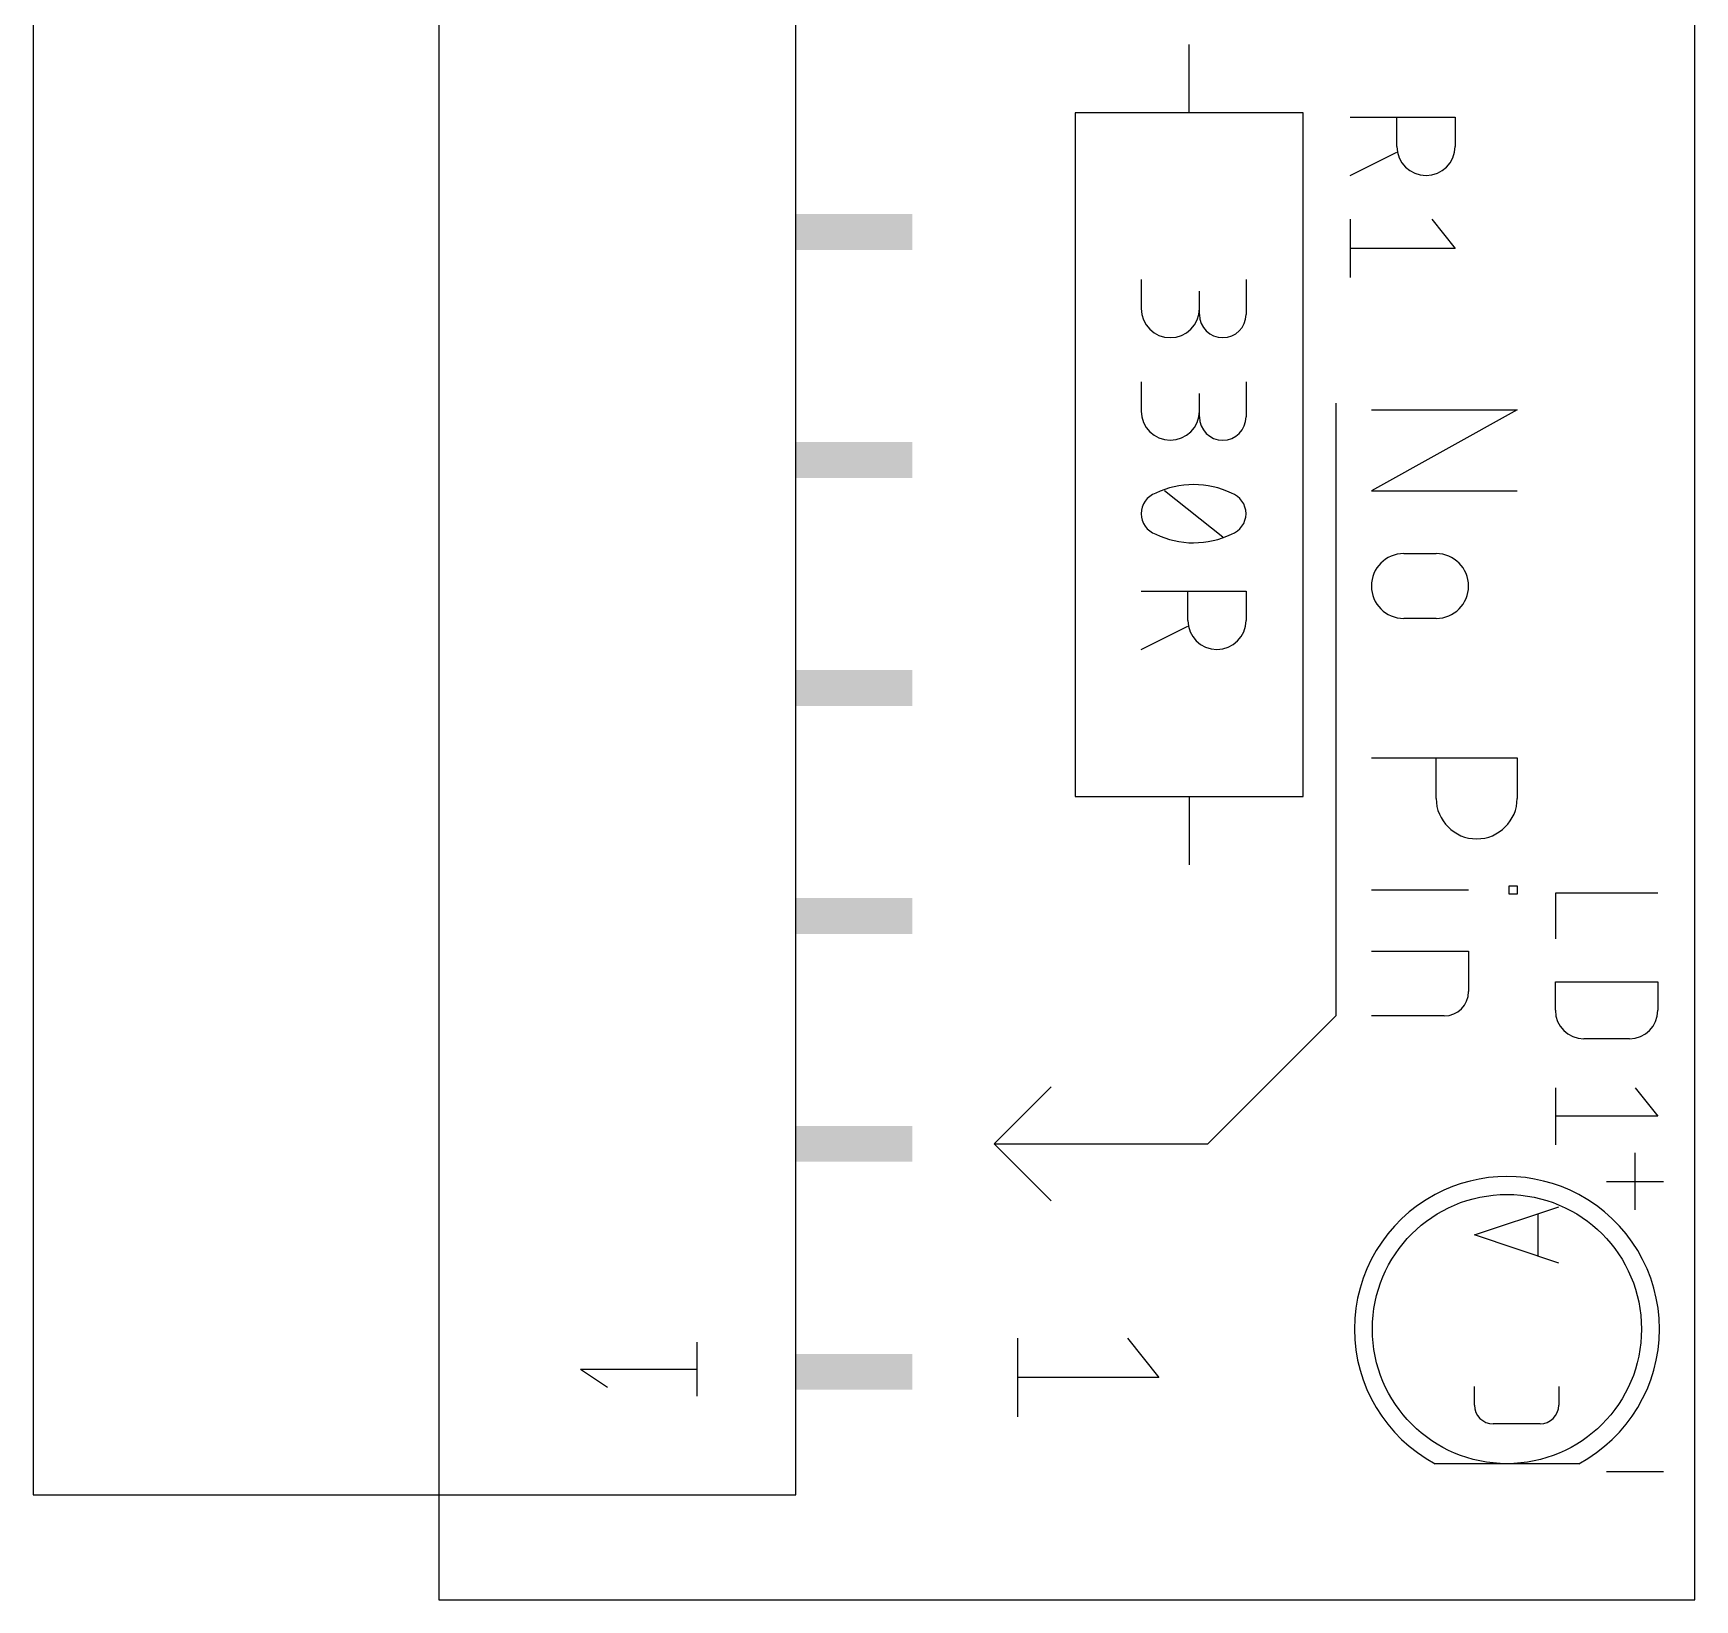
# Model space of a CAD drawing. Extents: x -4.5 to 27.6, y 0 to 62.7.
# Drawn here: x -4.52 to 14, y 0 to 17.46 of the extents above; entities that cross this region are included whole.
import ezdxf

# ---------------------------------------------------------------- set-up
doc = ezdxf.new("R2010")
doc.units = 0
for name, color, linetype in [('20', 30, 'CONTINUOUS'), ('21', 253, 'CONTINUOUS'), ('25', 253, 'CONTINUOUS'), ('51', 253, 'CONTINUOUS')]:
    doc.layers.add(name, color=color, linetype=linetype)

# ---------------------------------------------------------------- blocks, each defined once
blk = doc.blocks.new('RECT')
blk.add_solid([(-0.5, -0.5), (0.5, -0.5), (-0.5, 0.5), (0.5, 0.5)])

msp = doc.modelspace()

# ---------------------------------------------------------------- linework, layer by layer
at = {"layer": '20'}
for p, q in [((0, 53), (0, 0)), ((14, 0), (14, 53)), ((0, 0), (14, 0))]:
    msp.add_line(p, q, dxfattribs=at)
at = {"layer": '21'}
for p, q in [((-4.52, 52.17), (-4.52, 1.17)), ((3.98, 1.17), (3.98, 52.17)), ((8.3637, 16.57), (8.3637, 17.332)), ((7.0938, 16.57), (7.0938, 8.95)), ((9.6338, 16.57), (7.0938, 16.57)), ((9.6338, 8.95), (9.6338, 16.57)), ((7.8296, 14.713), (7.8296, 14.3884)), ((8.998, 14.713), (8.998, 14.3235)), ((8.4787, 14.3235), (8.4787, 14.5831)), ((7.8296, 13.57), (7.8296, 13.2454)), ((8.998, 13.57), (8.998, 13.1805)), ((8.4787, 13.1805), (8.4787, 13.4401)), ((10.0013, 6.5088), (10.0013, 13.335)), ((10.3949, 13.2588), (12.0206, 13.2588)), ((12.0206, 13.2588), (10.3949, 12.3557)), ((8.0892, 12.362), (8.7383, 11.8428)), ((10.3949, 12.3557), (12.0206, 12.3557)), ((10.7562, 11.6575), (11.1174, 11.6575)), ((7.8296, 11.2385), (8.998, 11.2385)), ((8.3488, 10.9139), (8.3488, 11.2385)), ((8.998, 11.2385), (8.998, 10.9139)), ((11.1174, 10.935), (10.7562, 10.935)), ((7.8296, 10.5894), (8.3488, 10.849)), ((10.3949, 9.382), (12.0206, 9.382)), ((11.1174, 8.9304), (11.1174, 9.382)), ((12.0206, 9.382), (12.0206, 8.9304)), ((7.0938, 8.95), (9.6338, 8.95)), ((8.3637, 8.95), (8.3637, 8.188)), ((10.3949, 7.9095), (11.4787, 7.9095)), ((11.9302, 7.9546), (12.0206, 7.9546)), ((11.9302, 7.8643), (11.9302, 7.9546)), ((12.0206, 7.8643), (11.9302, 7.8643)), ((12.0206, 7.9546), (12.0206, 7.8643)), ((10.3949, 7.2286), (11.4787, 7.2286)), ((11.4787, 7.2286), (11.4787, 6.7771)), ((8.5725, 5.08), (10.0013, 6.5088)), ((11.2078, 6.5061), (10.3949, 6.5061)), ((6.8262, 5.715), (6.1913, 5.08)), ((6.1913, 5.08), (8.5725, 5.08)), ((6.1913, 5.08), (6.8262, 4.445)), ((13.335, 4.345), (13.335, 4.98)), ((13.0175, 4.6625), (13.6525, 4.6625)), ((2.88, 2.27), (2.88, 2.87)), ((6.4516, 2.9146), (6.4516, 2.0398)), ((7.6764, 2.9146), (8.0264, 2.4772)), ((1.58, 2.57), (2.88, 2.57)), ((1.58, 2.57), (1.88, 2.37)), ((8.0264, 2.4772), (6.4516, 2.4772)), ((13.0175, 1.4287), (13.6525, 1.4287)), ((-4.52, 1.17), (3.98, 1.17))]:
    msp.add_line(p, q, dxfattribs=at)
for centre, radius, start, end in [((8.1541, 14.3884), 0.3246, 180, 0), ((8.7383, 14.3235), 0.2596, 180, 0), ((8.1541, 13.2454), 0.3246, 180, 0), ((8.7383, 13.1805), 0.2596, 180, 0), ((8.4138, 11.4641), 0.9629, 90, 115.9888), ((8.4138, 11.4641), 0.9629, 64.0109, 90.0001), ((8.0697, 12.1024), 0.2402, 108.9254, 179.9998), ((8.7578, 12.1024), 0.2402, 360, 71.0751), ((8.0697, 12.1024), 0.2402, 180, 251.0733), ((8.7578, 12.1024), 0.2402, 288.9259, 359.9998), ((8.4138, 12.7407), 0.9629, 244.0112, 270), ((8.4138, 12.7407), 0.9628, 269.9999, 295.9891), ((10.7562, 11.2962), 0.3612, 90, 270), ((11.1174, 11.2962), 0.3612, 270, 90), ((8.6734, 10.9139), 0.3246, 180, 0), ((11.569, 8.9304), 0.4516, 180, 0), ((11.2077, 6.7771), 0.2709, 270.0013, 360), ((11.9063, 3.0163), 1.7, 118.0725, 241.9275), ((11.9063, 3.0163), 1.7, 118.0725, 241.9275), ((11.9063, 3.0163), 1.7, 298.0725, 61.9275), ((11.9063, 3.0163), 1.7, 298.0725, 61.9275)]:
    msp.add_arc(centre, radius, start, end, dxfattribs=at)
at = {"layer": '25'}
for p, q in [((10.1608, 16.5192), (11.3292, 16.5192)), ((10.6801, 16.1946), (10.6801, 16.5192)), ((11.3292, 16.5192), (11.3292, 16.1946)), ((10.1608, 15.8701), (10.6801, 16.1297)), ((10.1608, 15.3836), (10.1608, 14.7345)), ((11.0696, 15.3836), (11.3292, 15.059)), ((11.3292, 15.059), (10.1608, 15.059)), ((13.589, 7.874), (12.446, 7.874)), ((12.446, 7.874), (12.446, 7.366)), ((12.446, 6.8859), (13.589, 6.8859)), ((12.446, 6.5684), (12.446, 6.8859)), ((13.589, 6.8859), (13.589, 6.5684)), ((13.2715, 6.2509), (12.7635, 6.2509)), ((12.446, 5.7048), (12.446, 5.0698)), ((13.335, 5.7048), (13.589, 5.3873)), ((13.589, 5.3873), (12.446, 5.3873))]:
    msp.add_line(p, q, dxfattribs=at)
for centre, radius, start, end in [((11.0046, 16.1946), 0.3246, 180, 0), ((12.7635, 6.5684), 0.3175, 180, 270), ((13.2715, 6.5684), 0.3175, 270, 0)]:
    msp.add_arc(centre, radius, start, end, dxfattribs=at)
at = {"layer": '51'}
for p, q in [((11.5443, 4.0649), (12.4842, 4.3782)), ((12.2492, 4.2998), (12.2492, 3.8299)), ((12.4842, 3.7516), (11.5443, 4.0649)), ((11.5443, 2.1693), (11.5443, 2.3782)), ((12.4842, 2.3782), (12.4842, 2.1693)), ((12.2753, 1.9605), (11.7532, 1.9605)), ((12.7063, 1.5163), (11.1063, 1.5163))]:
    msp.add_line(p, q, dxfattribs=at)
msp.add_circle((11.9063, 3.0163), 1.5, dxfattribs=at)
for centre, radius, start, end in [((11.9063, 3.0163), 1.7, 61.9275, 118.0725), ((11.7532, 2.1693), 0.2089, 180.0017, 270), ((12.2753, 2.1693), 0.2088, 270, 0)]:
    msp.add_arc(centre, radius, start, end, dxfattribs=at)

# ---------------------------------------------------------------- block references
at = {"layer": '21', "xscale": 0.4, "yscale": 0.3, "rotation": 90}
for p in [(4.13, 15.24), (4.13, 12.7), (4.13, 10.16), (4.13, 7.62), (4.13, 5.08), (4.13, 2.54)]:
    msp.add_blockref('RECT', p, dxfattribs=at)
at = {"layer": '51', "xscale": 0.4, "rotation": 90}
for p in [(4.78, 15.24), (4.78, 12.7), (4.78, 10.16), (4.78, 7.62), (4.78, 5.08), (4.78, 2.54)]:
    msp.add_blockref('RECT', p, dxfattribs=at)

doc.saveas('drawing.dxf')
